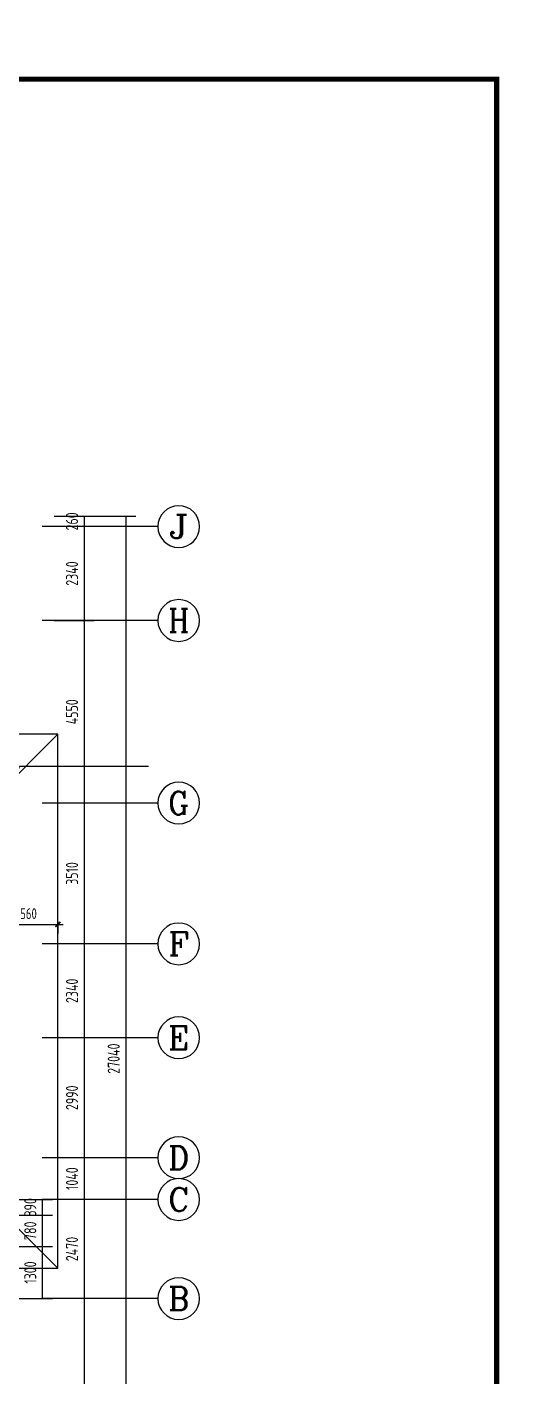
# Model space of a CAD drawing. Extents: x -726032 to 135930, y -151624 to 587044.
# Drawn here: x -642451 to -630060, y 553422 to 587044 of the extents above; entities that cross this region are included whole.
import ezdxf
from ezdxf.enums import TextEntityAlignment as Align

# ---------------------------------------------------------------- set-up
doc = ezdxf.new("R2010")
doc.units = 0
doc.header["$LTSCALE"] = 1000
doc.header["$MEASUREMENT"] = 0
doc.layers.get('0').update_dxf_attribs({"linetype": 'CONTINUOUS'})
doc.layers.get('DEFPOINTS').update_dxf_attribs({"color": 1, "linetype": 'CONTINUOUS'})
for name, color, linetype in [('AXIS', 245, 'CONTINUOUS'), ('AXIS_TEXT', 7, 'CONTINUOUS'), ('GROUND', 45, 'CONTINUOUS'), ('PUB_DIM', 245, 'CONTINUOUS'), ('PUB_TITLE', 1, 'CONTINUOUS'), ('引线', 213, 'CONTINUOUS')]:
    doc.layers.add(name, color=color, linetype=linetype)
doc.styles.add('COMPLEX', font='COMPLEX')
doc.styles.add('DIM_FONT', font='isocp.shx', dxfattribs={"width": 0.8})
doc.dimstyles.new('AXIS', dxfattribs={"dimtxt": 300, "dimasz": 1, "dimexe": 250, "dimexo": 300, "dimgap": 150, "dimtad": 1, "dimdec": 0, "dimzin": 0, "dimdsep": 46, "dimtxsty": 'DIM_FONT', "dimcen": 0.09, "dimse1": 1, "dimse2": 1, "dimclrt": 142, "dimadec": 0, "dimazin": 0, "dimtfac": 1, "dimtdec": 0, "dimtix": 1, "dimtmove": 2, "dimatfit": 3, "dimfxl": 1, "dimtolj": 1, "dimtzin": 0, "dimarcsym": 0})
doc.dimstyles.new('DIMA', dxfattribs={"dimtxt": 300, "dimasz": 1, "dimexe": 250, "dimexo": 300, "dimgap": 150, "dimtad": 1, "dimdec": 0, "dimzin": 0, "dimdsep": 46, "dimtxsty": 'DIM_FONT', "dimcen": 0.09, "dimse1": 1, "dimclrt": 142, "dimadec": 0, "dimazin": 0, "dimtfac": 1, "dimtdec": 0, "dimtix": 1, "dimtmove": 2, "dimatfit": 3, "dimfxl": 1, "dimtolj": 1, "dimtzin": 0, "dimarcsym": 0})
doc.dimstyles.new('DIMB', dxfattribs={"dimtxt": 300, "dimasz": 1, "dimexe": 250, "dimexo": 300, "dimgap": 150, "dimtad": 1, "dimdec": 0, "dimzin": 0, "dimdsep": 46, "dimtxsty": 'DIM_FONT', "dimcen": 0.09, "dimse2": 1, "dimclrt": 142, "dimadec": 0, "dimazin": 0, "dimtfac": 1, "dimtdec": 0, "dimtix": 1, "dimtmove": 2, "dimatfit": 3, "dimfxl": 1, "dimtolj": 1, "dimtzin": 0, "dimarcsym": 0})
doc.dimstyles.new('DIMN', dxfattribs={"dimtxt": 300, "dimasz": 1, "dimexe": 250, "dimexo": 300, "dimgap": 150, "dimtad": 1, "dimdec": 0, "dimzin": 0, "dimdsep": 46, "dimtxsty": 'DIM_FONT', "dimcen": 0.09, "dimclrt": 142, "dimadec": 0, "dimazin": 0, "dimtfac": 1, "dimtdec": 0, "dimtix": 1, "dimtmove": 2, "dimatfit": 3, "dimfxl": 1, "dimtolj": 1, "dimtzin": 0, "dimarcsym": 0})

# ---------------------------------------------------------------- blocks, each defined once
blk = doc.blocks.new('_AXISO')
blk.add_circle((0, 0), 0.5)
at = {"layer": 'AXIS_TEXT', "style": 'COMPLEX', "width": 1.041667}
blk.add_attdef('A', text='', height=0.56, dxfattribs=at).set_placement((-0.25, -0.28), (0.25, -0.28), align=Align.FIT)
blk = doc.blocks.new('*D3162')
at = {"layer": 'AXIS', "color": 0, "lineweight": -2, "transparency": 16777216}
blk.add_line((-641028, 558861), (-641028, 557823), dxfattribs=at)
at = {"layer": 'AXIS', "color": 0, "transparency": 16777216}
for points in [[(-641028, 558861), (-641028, 558861), (-641028, 558862)], [(-641028, 557823), (-641028, 557823), (-641028, 557822)]]:
    blk.add_solid(points, dxfattribs=at)
at = {"layer": 'DEFPOINTS', "color": 0, "transparency": 16777216}
for p in [(-642073, 558862), (-642073, 557822), (-641028, 557822)]:
    blk.add_point(p, dxfattribs=at)
at = {"layer": 'AXIS', "color": 142, "transparency": 16777216, "insert": (-641328, 558342), "char_height": 300, "attachment_point": 5, "rotation": 90, "style": 'DIM_FONT'}
blk.add_mtext('\\A1;1040', dxfattribs=at)
blk = doc.blocks.new('*D484')
at = {"layer": 'AXIS', "color": 0, "lineweight": -2, "transparency": 16777216}
for p, q in [((-641773, 574852), (-639738, 574852)), ((-639988, 574851), (-639988, 547813)), ((-641773, 547812), (-639738, 547812))]:
    blk.add_line(p, q, dxfattribs=at)
at = {"layer": 'AXIS', "color": 0, "transparency": 16777216}
for points in [[(-639988, 574851), (-639988, 574851), (-639988, 574852)], [(-639988, 547813), (-639988, 547813), (-639988, 547812)]]:
    blk.add_solid(points, dxfattribs=at)
at = {"layer": 'DEFPOINTS', "color": 0, "transparency": 16777216}
for p in [(-642073, 574852), (-642073, 547812), (-639988, 547812)]:
    blk.add_point(p, dxfattribs=at)
at = {"layer": 'AXIS', "color": 142, "transparency": 16777216, "insert": (-640288, 561332), "char_height": 300, "attachment_point": 5, "rotation": 90, "style": 'DIM_FONT'}
blk.add_mtext('\\A1;27040', dxfattribs=at)
blk = doc.blocks.new('*D1448')
at = {"layer": 'DEFPOINTS', "color": 0, "transparency": 16777216}
for p in [(-643113, 557822), (-643113, 557432), (-642068, 557432)]:
    blk.add_point(p, dxfattribs=at)
at = {"layer": 'PUB_DIM', "color": 0, "lineweight": -2, "transparency": 16777216}
for p, q in [((-642813, 557822), (-641818, 557822)), ((-642068, 557823), (-642068, 557824)), ((-642068, 557822), (-642068, 557432)), ((-642813, 557432), (-641818, 557432)), ((-642068, 557431), (-642068, 557430))]:
    blk.add_line(p, q, dxfattribs=at)
at = {"layer": 'PUB_DIM', "color": 0, "transparency": 16777216}
for points in [[(-642068, 557823), (-642068, 557823), (-642068, 557822)], [(-642068, 557431), (-642068, 557431), (-642068, 557432)]]:
    blk.add_solid(points, dxfattribs=at)
at = {"layer": 'PUB_DIM', "color": 142, "transparency": 16777216, "insert": (-642368, 557627), "char_height": 300, "attachment_point": 5, "rotation": 90, "style": 'DIM_FONT'}
blk.add_mtext('\\A1;390', dxfattribs=at)
blk = doc.blocks.new('*D1449')
at = {"layer": 'DEFPOINTS', "color": 0, "transparency": 16777216}
for p in [(-643113, 556652), (-643113, 555352), (-642068, 555352)]:
    blk.add_point(p, dxfattribs=at)
at = {"layer": 'PUB_DIM', "color": 0, "lineweight": -2, "transparency": 16777216}
for p, q in [((-642813, 556652), (-641818, 556652)), ((-642068, 556651), (-642068, 555353)), ((-642813, 555352), (-641818, 555352))]:
    blk.add_line(p, q, dxfattribs=at)
at = {"layer": 'PUB_DIM', "color": 0, "transparency": 16777216}
for points in [[(-642068, 556651), (-642068, 556651), (-642068, 556652)], [(-642068, 555353), (-642068, 555353), (-642068, 555352)]]:
    blk.add_solid(points, dxfattribs=at)
at = {"layer": 'PUB_DIM', "color": 142, "transparency": 16777216, "insert": (-642368, 556002), "char_height": 300, "attachment_point": 5, "rotation": 90, "style": 'DIM_FONT'}
blk.add_mtext('\\A1;1300', dxfattribs=at)
blk = doc.blocks.new('*D1450')
at = {"layer": 'DEFPOINTS', "color": 0, "transparency": 16777216}
for p in [(-643113, 557432), (-643113, 556652), (-642068, 556652)]:
    blk.add_point(p, dxfattribs=at)
at = {"layer": 'PUB_DIM', "color": 0, "lineweight": -2, "transparency": 16777216}
for p, q in [((-642813, 557432), (-641818, 557432)), ((-642068, 557431), (-642068, 556653)), ((-642813, 556652), (-641818, 556652))]:
    blk.add_line(p, q, dxfattribs=at)
at = {"layer": 'PUB_DIM', "color": 0, "transparency": 16777216}
for points in [[(-642068, 557431), (-642068, 557431), (-642068, 557432)], [(-642068, 556653), (-642068, 556653), (-642068, 556652)]]:
    blk.add_solid(points, dxfattribs=at)
at = {"layer": 'PUB_DIM', "color": 142, "transparency": 16777216, "insert": (-642368, 557042), "char_height": 300, "attachment_point": 5, "rotation": 90, "style": 'DIM_FONT'}
blk.add_mtext('\\A1;780', dxfattribs=at)
blk = doc.blocks.new('*D3458')
at = {"layer": 'AXIS', "color": 0, "lineweight": -2, "transparency": 16777216}
blk.add_line((-641028, 557821), (-641028, 555353), dxfattribs=at)
at = {"layer": 'AXIS', "color": 0, "transparency": 16777216}
for points in [[(-641028, 557821), (-641028, 557821), (-641028, 557822)], [(-641028, 555353), (-641028, 555353), (-641028, 555352)]]:
    blk.add_solid(points, dxfattribs=at)
at = {"layer": 'DEFPOINTS', "color": 0, "transparency": 16777216}
for p in [(-642073, 557822), (-642073, 555352), (-641028, 555352)]:
    blk.add_point(p, dxfattribs=at)
at = {"layer": 'AXIS', "color": 142, "transparency": 16777216, "insert": (-641328, 556587), "char_height": 300, "attachment_point": 5, "rotation": 90, "style": 'DIM_FONT'}
blk.add_mtext('\\A1;2470', dxfattribs=at)
blk = doc.blocks.new('*D3461')
at = {"layer": 'AXIS', "color": 0, "lineweight": -2, "transparency": 16777216}
blk.add_line((-641028, 555351), (-641028, 550023), dxfattribs=at)
at = {"layer": 'AXIS', "color": 0, "transparency": 16777216}
for points in [[(-641028, 555351), (-641028, 555351), (-641028, 555352)], [(-641028, 550023), (-641028, 550023), (-641028, 550022)]]:
    blk.add_solid(points, dxfattribs=at)
at = {"layer": 'DEFPOINTS', "color": 0, "transparency": 16777216}
for p in [(-642073, 555352), (-642073, 550022), (-641028, 550022)]:
    blk.add_point(p, dxfattribs=at)
at = {"layer": 'AXIS', "color": 142, "transparency": 16777216, "insert": (-641328, 552687), "char_height": 300, "attachment_point": 5, "rotation": 90, "style": 'DIM_FONT'}
blk.add_mtext('\\A1;5330', dxfattribs=at)
blk = doc.blocks.new('*D3484')
at = {"layer": 'AXIS', "color": 0, "lineweight": -2, "transparency": 16777216}
blk.add_line((-641028, 572251), (-641028, 567703), dxfattribs=at)
at = {"layer": 'AXIS', "color": 0, "transparency": 16777216}
for points in [[(-641028, 572251), (-641028, 572251), (-641028, 572252)], [(-641028, 567703), (-641028, 567703), (-641028, 567702)]]:
    blk.add_solid(points, dxfattribs=at)
at = {"layer": 'DEFPOINTS', "color": 0, "transparency": 16777216}
for p in [(-642073, 572252), (-642073, 567702), (-641028, 567702)]:
    blk.add_point(p, dxfattribs=at)
at = {"layer": 'AXIS', "color": 142, "transparency": 16777216, "insert": (-641328, 569977), "char_height": 300, "attachment_point": 5, "rotation": 90, "style": 'DIM_FONT'}
blk.add_mtext('\\A1;4550', dxfattribs=at)
blk = doc.blocks.new('*D3485')
at = {"layer": 'AXIS', "color": 0, "lineweight": -2, "transparency": 16777216}
blk.add_line((-641028, 567701), (-641028, 564193), dxfattribs=at)
at = {"layer": 'AXIS', "color": 0, "transparency": 16777216}
for points in [[(-641028, 567701), (-641028, 567701), (-641028, 567702)], [(-641028, 564193), (-641028, 564193), (-641028, 564192)]]:
    blk.add_solid(points, dxfattribs=at)
at = {"layer": 'DEFPOINTS', "color": 0, "transparency": 16777216}
for p in [(-642073, 567702), (-642073, 564192), (-641028, 564192)]:
    blk.add_point(p, dxfattribs=at)
at = {"layer": 'AXIS', "color": 142, "transparency": 16777216, "insert": (-641328, 565947), "char_height": 300, "attachment_point": 5, "rotation": 90, "style": 'DIM_FONT'}
blk.add_mtext('\\A1;3510', dxfattribs=at)
blk = doc.blocks.new('_DIMX')
blk.add_line((-150, 0), (150, 0))
at = {"const_width": 50}
blk.add_lwpolyline([(-70, -70), (70, 70)], dxfattribs=at)
blk = doc.blocks.new('*D2770')
at = {"layer": 'DEFPOINTS', "color": 0, "transparency": 16777216}
for p in [(-643241, 565012), (-641681, 565012), (-641681, 564677)]:
    blk.add_point(p, dxfattribs=at)
at = {"layer": 'PUB_DIM', "color": 0, "lineweight": -2, "transparency": 16777216}
for p, q in [((-643240, 564677), (-641682, 564677)), ((-641681, 564742), (-641681, 564452))]:
    blk.add_line(p, q, dxfattribs=at)
at = {"layer": 'PUB_DIM', "color": 0, "lineweight": -2, "transparency": 16777216, "xscale": 0.9, "yscale": 0.9, "zscale": 0.9, "rotation": 180}
blk.add_blockref('_DIMX', (-643241, 564677), dxfattribs=at)
at = {"layer": 'PUB_DIM', "color": 0, "lineweight": -2, "transparency": 16777216, "xscale": 0.9, "yscale": 0.9, "zscale": 0.9}
blk.add_blockref('_DIMX', (-641681, 564677), dxfattribs=at)
at = {"layer": 'PUB_DIM', "color": 142, "transparency": 16777216, "insert": (-642461, 564947), "char_height": 270, "attachment_point": 5, "style": 'DIM_FONT'}
blk.add_mtext('\\A1;1560', dxfattribs=at)
blk = doc.blocks.new('*D3486')
at = {"layer": 'AXIS', "color": 0, "lineweight": -2, "transparency": 16777216}
blk.add_line((-641028, 564191), (-641028, 561853), dxfattribs=at)
at = {"layer": 'AXIS', "color": 0, "transparency": 16777216}
for points in [[(-641028, 564191), (-641028, 564191), (-641028, 564192)], [(-641028, 561853), (-641028, 561853), (-641028, 561852)]]:
    blk.add_solid(points, dxfattribs=at)
at = {"layer": 'DEFPOINTS', "color": 0, "transparency": 16777216}
for p in [(-642073, 564192), (-642073, 561852), (-641028, 561852)]:
    blk.add_point(p, dxfattribs=at)
at = {"layer": 'AXIS', "color": 142, "transparency": 16777216, "insert": (-641328, 563022), "char_height": 300, "attachment_point": 5, "rotation": 90, "style": 'DIM_FONT'}
blk.add_mtext('\\A1;2340', dxfattribs=at)
blk = doc.blocks.new('*D3487')
at = {"layer": 'AXIS', "color": 0, "lineweight": -2, "transparency": 16777216}
blk.add_line((-641028, 561851), (-641028, 558863), dxfattribs=at)
at = {"layer": 'AXIS', "color": 0, "transparency": 16777216}
for points in [[(-641028, 561851), (-641028, 561851), (-641028, 561852)], [(-641028, 558863), (-641028, 558863), (-641028, 558862)]]:
    blk.add_solid(points, dxfattribs=at)
at = {"layer": 'DEFPOINTS', "color": 0, "transparency": 16777216}
for p in [(-642073, 561852), (-642073, 558862), (-641028, 558862)]:
    blk.add_point(p, dxfattribs=at)
at = {"layer": 'AXIS', "color": 142, "transparency": 16777216, "insert": (-641328, 560357), "char_height": 300, "attachment_point": 5, "rotation": 90, "style": 'DIM_FONT'}
blk.add_mtext('\\A1;2990', dxfattribs=at)
blk = doc.blocks.new('*D2771')
at = {"layer": 'AXIS', "color": 0, "lineweight": -2, "transparency": 16777216}
for p, q in [((-641028, 574591), (-641028, 572253)), ((-641773, 572252), (-640778, 572252))]:
    blk.add_line(p, q, dxfattribs=at)
at = {"layer": 'AXIS', "color": 0, "transparency": 16777216}
for points in [[(-641028, 574591), (-641028, 574591), (-641028, 574592)], [(-641028, 572253), (-641028, 572253), (-641028, 572252)]]:
    blk.add_solid(points, dxfattribs=at)
at = {"layer": 'DEFPOINTS', "color": 0, "transparency": 16777216}
for p in [(-642073, 574592), (-642073, 572252), (-641028, 572252)]:
    blk.add_point(p, dxfattribs=at)
at = {"layer": 'AXIS', "color": 142, "transparency": 16777216, "insert": (-641328, 573422), "char_height": 300, "attachment_point": 5, "rotation": 90, "style": 'DIM_FONT'}
blk.add_mtext('\\A1;2340', dxfattribs=at)
blk = doc.blocks.new('*D3873')
at = {"layer": 'AXIS', "color": 0, "lineweight": -2, "transparency": 16777216}
for p, q in [((-641773, 574852), (-640778, 574852)), ((-641028, 574853), (-641028, 574854)), ((-641028, 574852), (-641028, 574592)), ((-641028, 574591), (-641028, 574590))]:
    blk.add_line(p, q, dxfattribs=at)
at = {"layer": 'AXIS', "color": 0, "transparency": 16777216}
for points in [[(-641028, 574853), (-641028, 574853), (-641028, 574852)], [(-641028, 574591), (-641028, 574591), (-641028, 574592)]]:
    blk.add_solid(points, dxfattribs=at)
at = {"layer": 'DEFPOINTS', "color": 0, "transparency": 16777216}
for p in [(-642073, 574852), (-642073, 574592), (-641028, 574592)]:
    blk.add_point(p, dxfattribs=at)
at = {"layer": 'AXIS', "color": 142, "transparency": 16777216, "insert": (-641328, 574722), "char_height": 300, "attachment_point": 5, "rotation": 90, "style": 'DIM_FONT'}
blk.add_mtext('\\A1;260', dxfattribs=at)

msp = doc.modelspace()

# ---------------------------------------------------------------- linework, layer by layer
at = {"layer": 'AXIS'}
for p, q in [((-639186.9, 574592.4), (-642073.4, 574592.4)), ((-639186.9, 572252.4), (-642073.4, 572252.4)), ((-639186.9, 567702.4), (-642073.4, 567702.4)), ((-639186.9, 564192.4), (-642073.4, 564192.4)), ((-639186.9, 561852.4), (-642073.4, 561852.4)), ((-639186.9, 558862.4), (-642073.4, 558862.4)), ((-639186.9, 557822.4), (-642073.4, 557822.4)), ((-639186.9, 555352.4), (-642073.4, 555352.4))]:
    msp.add_line(p, q, dxfattribs=at)
at = {"layer": 'GROUND'}
for p, q in [((-641680.9, 569418.4), (-648310.9, 569418.4)), ((-641680.9, 569418.4), (-643240.9, 567858.4)), ((-641680.9, 556106.4), (-641680.9, 569418.4)), ((-641680.9, 556106.4), (-643240.9, 557666.4)), ((-643760.9, 556106.4), (-641680.9, 556106.4))]:
    msp.add_line(p, q, dxfattribs=at)
at = {"layer": 'PUB_TITLE'}
for points, const_width in [([(-726032.4, 532443.9), (-629442.4, 532443.9), (-629442.4, 587043.9), (-726032.4, 587043.9)], 0.234), ([(-723432.4, 533743.9), (-630742.4, 533743.9), (-630742.4, 585743.9), (-723432.4, 585743.9)], 130)]:
    msp.add_lwpolyline(points, close=True, dxfattribs=dict(at, const_width=const_width))
at = {"layer": '引线'}
msp.add_lwpolyline([(-643011, 567463.6), (-642633.2, 568619.6), (-639418.2, 568619.6)], dxfattribs=at)

# ---------------------------------------------------------------- block references
at = {"layer": 'AXIS'}
ref = msp.add_blockref('_AXISO', (-638666.9, 574592.4), dxfattribs=dict(at, xscale=-1040, yscale=1040, zscale=1040))
ref.add_attrib('A', 'J', dxfattribs={"layer": 'AXIS_TEXT', "height": 582.4, "style": 'COMPLEX', "width": 1.704545}).set_placement((-638926.9, 574301.2), (-638406.9, 574301.2), align=Align.FIT)
ref = msp.add_blockref('_AXISO', (-638666.9, 572252.4), dxfattribs=dict(at, xscale=-1040, yscale=1040, zscale=1040))
ref.add_attrib('A', 'H', dxfattribs={"layer": 'AXIS_TEXT', "height": 582.4, "style": 'COMPLEX', "width": 0.9375}).set_placement((-638926.9, 571961.2), (-638406.9, 571961.2), align=Align.FIT)
ref = msp.add_blockref('_AXISO', (-638666.9, 567702.4), dxfattribs=dict(at, xscale=-1040, yscale=1040, zscale=1040))
ref.add_attrib('A', 'G', dxfattribs={"layer": 'AXIS_TEXT', "height": 582.4, "style": 'COMPLEX', "width": 1.041667}).set_placement((-638926.9, 567411.2), (-638406.9, 567411.2), align=Align.FIT)
ref = msp.add_blockref('_AXISO', (-638666.9, 564192.4), dxfattribs=dict(at, xscale=-1040, yscale=1040, zscale=1040))
ref.add_attrib('A', 'F', dxfattribs={"layer": 'AXIS_TEXT', "height": 582.4, "style": 'COMPLEX', "width": 1.171875}).set_placement((-638926.9, 563901.2), (-638406.9, 563901.2), align=Align.FIT)
ref = msp.add_blockref('_AXISO', (-638666.9, 561852.4), dxfattribs=dict(at, xscale=-1040, yscale=1040, zscale=1040))
ref.add_attrib('A', 'E', dxfattribs={"layer": 'AXIS_TEXT', "height": 582.4, "style": 'COMPLEX', "width": 1.171875}).set_placement((-638926.9, 561561.2), (-638406.9, 561561.2), align=Align.FIT)
ref = msp.add_blockref('_AXISO', (-638666.9, 558862.4), dxfattribs=dict(at, xscale=-1040, yscale=1040, zscale=1040))
ref.add_attrib('A', 'D', dxfattribs={"layer": 'AXIS_TEXT', "height": 582.4, "style": 'COMPLEX', "width": 1.102941}).set_placement((-638926.9, 558571.2), (-638406.9, 558571.2), align=Align.FIT)
ref = msp.add_blockref('_AXISO', (-638666.9, 557822.4), dxfattribs=dict(at, xscale=-1040, yscale=1040, zscale=1040))
ref.add_attrib('A', 'C', dxfattribs={"layer": 'AXIS_TEXT', "height": 582.4, "style": 'COMPLEX', "width": 1.25}).set_placement((-638926.9, 557531.2), (-638406.9, 557531.2), align=Align.FIT)
ref = msp.add_blockref('_AXISO', (-638666.9, 555352.4), dxfattribs=dict(at, xscale=-1040, yscale=1040, zscale=1040))
ref.add_attrib('A', 'B', dxfattribs={"layer": 'AXIS_TEXT', "height": 582.4, "style": 'COMPLEX', "width": 1.102941}).set_placement((-638926.9, 555061.2), (-638406.9, 555061.2), align=Align.FIT)

# ---------------------------------------------------------------- dimensions: what is measured, and where the dimension line sits
for p1, p2, distance, dimstyle, picture, middle in [((-642073.4, 574852.4), (-642073.4, 574592.4), 1045.8, 'DIMB', '*D3873', (-641327.7, 574722.4)), ((-642073.4, 574852.4), (-642073.4, 547812.2), 2085.8, 'DIMN', '*D484', (-640287.7, 561332.3)), ((-642073.4, 574592.4), (-642073.4, 572252.4), 1045.8, 'DIMA', '*D2771', (-641327.7, 573422.4)), ((-642073.4, 572252.4), (-642073.4, 567702.4), 1045.8, 'AXIS', '*D3484', (-641327.7, 569977.4))]:
    dim = msp.add_aligned_dim(p1=p1, p2=p2, distance=distance, dimstyle=dimstyle, dxfattribs=at)
    dim.commit()
    dim.dimension.update_dxf_attribs({"geometry": picture, "text_midpoint": middle})
for base, p1, p2, picture, middle in [((-641027.7, 564192.4), (-642073.4, 567702.4), (-642073.4, 564192.4), '*D3485', (-641327.7, 565947.4)), ((-641027.7, 561852.4), (-642073.4, 564192.4), (-642073.4, 561852.4), '*D3486', (-641327.7, 563022.4)), ((-641027.7, 558862.4), (-642073.4, 561852.4), (-642073.4, 558862.4), '*D3487', (-641327.7, 560357.4)), ((-641027.7, 557822.4), (-642073.4, 558862.4), (-642073.4, 557822.4), '*D3162', (-641327.7, 558342.4)), ((-641027.7, 555352.4), (-642073.4, 557822.4), (-642073.4, 555352.4), '*D3458', (-641327.7, 556587.4)), ((-641027.7, 550022.4), (-642073.4, 555352.4), (-642073.4, 550022.4), '*D3461', (-641327.7, 552687.4))]:
    dim = msp.add_linear_dim(base=base, p1=p1, p2=p2, angle=270, dimstyle='AXIS', dxfattribs=at)
    dim.commit()
    dim.dimension.update_dxf_attribs({"geometry": picture, "text_midpoint": middle})
at = {"layer": 'PUB_DIM'}
dim = msp.add_linear_dim(base=(-641680.9, 564676.5), p1=(-643240.9, 565012.5), p2=(-641680.9, 565012.5), dimstyle='DIMA', override={"dimscale": 0.9, "dimblk1": '_DIMX', "dimblk2": '_DIMX', "dimsah": 1}, dxfattribs=at)
dim.commit()
dim.dimension.update_dxf_attribs({"geometry": '*D2770', "text_midpoint": (-642460.9, 564946.5)})
for base, p1, p2, picture, middle in [((-642067.7, 557432.4), (-643113.4, 557822.4), (-643113.4, 557432.4), '*D1448', (-642367.7, 557627.4)), ((-642067.7, 556652.4), (-643113.4, 557432.4), (-643113.4, 556652.4), '*D1450', (-642367.7, 557042.4)), ((-642067.7, 555352.4), (-643113.4, 556652.4), (-643113.4, 555352.4), '*D1449', (-642367.7, 556002.4))]:
    dim = msp.add_linear_dim(base=base, p1=p1, p2=p2, angle=270, dimstyle='DIMN', dxfattribs=at)
    dim.commit()
    dim.dimension.update_dxf_attribs({"geometry": picture, "text_midpoint": middle})

doc.saveas('drawing.dxf')
